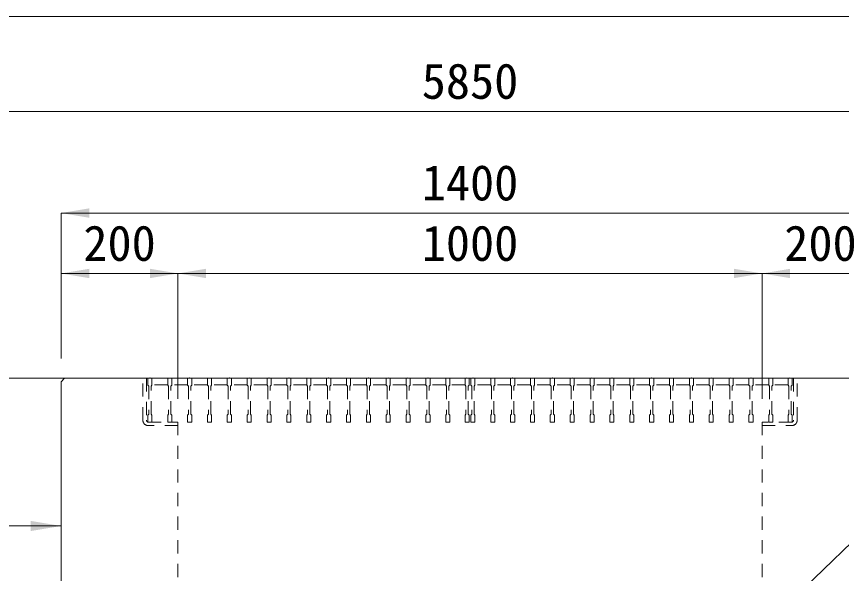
# Model space of a CAD drawing. Units: millimetres at full size, sheet at 1:30. Extents: x 47825 to 82541, y -23349 to -5561.
# Drawn here: x 76042 to 77455, y -10762 to -9808 of the extents above; entities that cross this region are included whole.
import ezdxf
from ezdxf.enums import TextEntityAlignment as Align

# ---------------------------------------------------------------- set-up
doc = ezdxf.new("R2010")
doc.units = ezdxf.units.MM
doc.header["$LTSCALE"] = 30
doc.linetypes.add('USER1', pattern=[1.35, 0.75, -0.6])
for name, color, linetype, lineweight in [('AG', 7, 'USER1', 9), ('L', 6, 'USER1', 9), ('ハッチング', 7, 'Continuous', 5), ('寸法線', 7, 'Continuous', 9), ('本体', 2, 'USER1', 13)]:
    doc.layers.add(name, color=color, linetype=linetype, lineweight=lineweight)
doc.styles.add('ＭＳ ゴシック', font='')
doc.styles.get('ＭＳ ゴシック').set_extended_font_data('MS Gothic')

# ---------------------------------------------------------------- blocks, each defined once
blk = doc.blocks.new('filled_arrow')
at = {"color": 0, "linetype": 'Continuous', "lineweight": -2}
blk.add_solid([(7.5, 1.25), (0, 0), (7.5, -1.25)], dxfattribs=at)

msp = doc.modelspace()

# ---------------------------------------------------------------- linework, layer by layer
at = {"layer": 'AG'}
for p, q in [((76273.19, -10427.66), (77370.19, -10427.66)), ((76301.19, -10438.98), (76274.19, -10438.98)), ((76335.19, -10438.98), (76308.19, -10438.98)), ((76369.19, -10438.98), (76342.19, -10438.98)), ((76403.19, -10438.98), (76376.19, -10438.98)), ((76437.19, -10438.98), (76410.19, -10438.98)), ((76471.19, -10438.98), (76444.19, -10438.98)), ((76505.19, -10438.98), (76478.19, -10438.98)), ((76539.19, -10438.98), (76512.19, -10438.98)), ((76573.19, -10438.98), (76546.19, -10438.98)), ((76607.19, -10438.98), (76580.19, -10438.98)), ((76641.19, -10438.98), (76614.19, -10438.98)), ((76675.19, -10438.98), (76648.19, -10438.98)), ((76709.19, -10438.98), (76682.19, -10438.98)), ((76743.19, -10438.98), (76716.19, -10438.98)), ((76777.19, -10438.98), (76750.19, -10438.98)), ((76810.19, -10438.98), (76784.19, -10438.98)), ((76854.19, -10438.98), (76827.19, -10438.98)), ((76888.19, -10438.98), (76861.19, -10438.98)), ((76922.19, -10438.98), (76895.19, -10438.98)), ((76956.19, -10438.98), (76929.19, -10438.98)), ((76990.19, -10438.98), (76963.19, -10438.98)), ((77024.19, -10438.98), (76997.19, -10438.98)), ((77058.19, -10438.98), (77031.19, -10438.98)), ((77092.19, -10438.98), (77065.19, -10438.98)), ((77126.19, -10438.98), (77099.19, -10438.98)), ((77160.19, -10438.98), (77133.19, -10438.98)), ((77194.19, -10438.98), (77167.19, -10438.98)), ((77228.19, -10438.98), (77201.19, -10438.98)), ((77262.19, -10438.98), (77235.19, -10438.98)), ((77296.19, -10438.98), (77269.19, -10438.98)), ((77330.19, -10438.98), (77303.19, -10438.98)), ((77363.19, -10438.98), (77337.19, -10438.98))]:
    msp.add_line(p, q, dxfattribs=at)
for points in [[(76267.19, -10490.66), (76267.19, -10502.66), (76274.19, -10502.66), (76274.19, -10490.66), (76272.69, -10489.16), (76272.69, -10441.17), (76274.19, -10439.67), (76274.19, -10427.67), (76271.19, -10427.67)], [(76270.19, -10427.67), (76267.19, -10427.67), (76267.19, -10439.67), (76268.69, -10441.17), (76268.69, -10489.16), (76267.19, -10490.66)], [(76301.19, -10490.66), (76301.19, -10502.66), (76308.19, -10502.66), (76308.19, -10490.66), (76306.69, -10489.16), (76306.69, -10441.17), (76308.19, -10439.67), (76308.19, -10427.67), (76305.19, -10427.67)], [(76304.19, -10427.67), (76301.19, -10427.67), (76301.19, -10439.67), (76302.69, -10441.17), (76302.69, -10489.16), (76301.19, -10490.66)], [(76335.19, -10490.66), (76335.19, -10502.66), (76342.19, -10502.66), (76342.19, -10490.66), (76340.69, -10489.16), (76340.69, -10441.17), (76342.19, -10439.67), (76342.19, -10427.67), (76339.19, -10427.67)], [(76338.19, -10427.67), (76335.19, -10427.67), (76335.19, -10439.67), (76336.69, -10441.17), (76336.69, -10489.16), (76335.19, -10490.66)], [(76369.19, -10490.66), (76369.19, -10502.66), (76376.19, -10502.66), (76376.19, -10490.66), (76374.69, -10489.16), (76374.69, -10441.17), (76376.19, -10439.67), (76376.19, -10427.67), (76373.19, -10427.67)], [(76372.19, -10427.67), (76369.19, -10427.67), (76369.19, -10439.67), (76370.69, -10441.17), (76370.69, -10489.16), (76369.19, -10490.66)], [(76403.19, -10490.66), (76403.19, -10502.66), (76410.19, -10502.66), (76410.19, -10490.66), (76408.69, -10489.16), (76408.69, -10441.17), (76410.19, -10439.67), (76410.19, -10427.67), (76407.19, -10427.67)], [(76406.19, -10427.67), (76403.19, -10427.67), (76403.19, -10439.67), (76404.69, -10441.17), (76404.69, -10489.16), (76403.19, -10490.66)], [(76437.19, -10490.66), (76437.19, -10502.66), (76444.19, -10502.66), (76444.19, -10490.66), (76442.69, -10489.16), (76442.69, -10441.17), (76444.19, -10439.67), (76444.19, -10427.67), (76441.19, -10427.67)], [(76440.19, -10427.67), (76437.19, -10427.67), (76437.19, -10439.67), (76438.69, -10441.17), (76438.69, -10489.16), (76437.19, -10490.66)], [(76471.19, -10490.66), (76471.19, -10502.66), (76478.19, -10502.66), (76478.19, -10490.66), (76476.69, -10489.16), (76476.69, -10441.17), (76478.19, -10439.67), (76478.19, -10427.67), (76475.19, -10427.67)], [(76474.19, -10427.67), (76471.19, -10427.67), (76471.19, -10439.67), (76472.69, -10441.17), (76472.69, -10489.16), (76471.19, -10490.66)], [(76505.19, -10490.66), (76505.19, -10502.66), (76512.19, -10502.66), (76512.19, -10490.66), (76510.69, -10489.16), (76510.69, -10441.17), (76512.19, -10439.67), (76512.19, -10427.67), (76509.19, -10427.67)], [(76508.19, -10427.67), (76505.19, -10427.67), (76505.19, -10439.67), (76506.69, -10441.17), (76506.69, -10489.16), (76505.19, -10490.66)], [(76539.19, -10490.66), (76539.19, -10502.66), (76546.19, -10502.66), (76546.19, -10490.66), (76544.69, -10489.16), (76544.69, -10441.17), (76546.19, -10439.67), (76546.19, -10427.67), (76543.19, -10427.67)], [(76542.19, -10427.67), (76539.19, -10427.67), (76539.19, -10439.67), (76540.69, -10441.17), (76540.69, -10489.16), (76539.19, -10490.66)], [(76573.19, -10490.66), (76573.19, -10502.66), (76580.19, -10502.66), (76580.19, -10490.66), (76578.69, -10489.16), (76578.69, -10441.17), (76580.19, -10439.67), (76580.19, -10427.67), (76577.19, -10427.67)], [(76576.19, -10427.67), (76573.19, -10427.67), (76573.19, -10439.67), (76574.69, -10441.17), (76574.69, -10489.16), (76573.19, -10490.66)], [(76607.19, -10490.66), (76607.19, -10502.66), (76614.19, -10502.66), (76614.19, -10490.66), (76612.69, -10489.16), (76612.69, -10441.17), (76614.19, -10439.67), (76614.19, -10427.67), (76611.19, -10427.67)], [(76610.19, -10427.67), (76607.19, -10427.67), (76607.19, -10439.67), (76608.69, -10441.17), (76608.69, -10489.16), (76607.19, -10490.66)], [(76641.19, -10490.66), (76641.19, -10502.66), (76648.19, -10502.66), (76648.19, -10490.66), (76646.69, -10489.16), (76646.69, -10441.17), (76648.19, -10439.67), (76648.19, -10427.67), (76645.19, -10427.67)], [(76644.19, -10427.67), (76641.19, -10427.67), (76641.19, -10439.67), (76642.69, -10441.17), (76642.69, -10489.16), (76641.19, -10490.66)], [(76675.19, -10490.66), (76675.19, -10502.66), (76682.19, -10502.66), (76682.19, -10490.66), (76680.69, -10489.16), (76680.69, -10441.17), (76682.19, -10439.67), (76682.19, -10427.67), (76679.19, -10427.67)], [(76678.19, -10427.67), (76675.19, -10427.67), (76675.19, -10439.67), (76676.69, -10441.17), (76676.69, -10489.16), (76675.19, -10490.66)], [(76709.19, -10490.66), (76709.19, -10502.66), (76716.19, -10502.66), (76716.19, -10490.66), (76714.69, -10489.16), (76714.69, -10441.17), (76716.19, -10439.67), (76716.19, -10427.67), (76713.19, -10427.67)], [(76712.19, -10427.67), (76709.19, -10427.67), (76709.19, -10439.67), (76710.69, -10441.17), (76710.69, -10489.16), (76709.19, -10490.66)], [(76743.19, -10490.66), (76743.19, -10502.66), (76750.19, -10502.66), (76750.19, -10490.66), (76748.69, -10489.16), (76748.69, -10441.17), (76750.19, -10439.67), (76750.19, -10427.67), (76747.19, -10427.67)], [(76746.19, -10427.67), (76743.19, -10427.67), (76743.19, -10439.67), (76744.69, -10441.17), (76744.69, -10489.16), (76743.19, -10490.66)], [(76777.19, -10490.66), (76777.19, -10502.66), (76784.19, -10502.66), (76784.19, -10490.66), (76782.69, -10489.16), (76782.69, -10441.17), (76784.19, -10439.67), (76784.19, -10427.67), (76781.19, -10427.67)], [(76780.19, -10427.67), (76777.19, -10427.67), (76777.19, -10439.67), (76778.69, -10441.17), (76778.69, -10489.16), (76777.19, -10490.66)], [(76810.19, -10490.66), (76810.19, -10502.66), (76817.19, -10502.66), (76817.19, -10490.66), (76815.69, -10489.16), (76815.69, -10441.17), (76817.19, -10439.67), (76817.19, -10427.67), (76814.19, -10427.67)], [(76813.19, -10427.67), (76810.19, -10427.67), (76810.19, -10439.67), (76811.69, -10441.17), (76811.69, -10489.16), (76810.19, -10490.66)], [(76820.19, -10490.66), (76820.19, -10502.66), (76827.19, -10502.66), (76827.19, -10490.66), (76825.69, -10489.16), (76825.69, -10441.17), (76827.19, -10439.67), (76827.19, -10427.67), (76824.19, -10427.67)], [(76823.19, -10427.67), (76820.19, -10427.67), (76820.19, -10439.67), (76821.69, -10441.17), (76821.69, -10489.16), (76820.19, -10490.66)], [(76854.19, -10490.66), (76854.19, -10502.66), (76861.19, -10502.66), (76861.19, -10490.66), (76859.69, -10489.16), (76859.69, -10441.17), (76861.19, -10439.67), (76861.19, -10427.67), (76858.19, -10427.67)], [(76857.19, -10427.67), (76854.19, -10427.67), (76854.19, -10439.67), (76855.69, -10441.17), (76855.69, -10489.16), (76854.19, -10490.66)], [(76888.19, -10490.66), (76888.19, -10502.66), (76895.19, -10502.66), (76895.19, -10490.66), (76893.69, -10489.16), (76893.69, -10441.17), (76895.19, -10439.67), (76895.19, -10427.67), (76892.19, -10427.67)], [(76891.19, -10427.67), (76888.19, -10427.67), (76888.19, -10439.67), (76889.69, -10441.17), (76889.69, -10489.16), (76888.19, -10490.66)], [(76922.19, -10490.66), (76922.19, -10502.66), (76929.19, -10502.66), (76929.19, -10490.66), (76927.69, -10489.16), (76927.69, -10441.17), (76929.19, -10439.67), (76929.19, -10427.67), (76926.19, -10427.67)], [(76925.19, -10427.67), (76922.19, -10427.67), (76922.19, -10439.67), (76923.69, -10441.17), (76923.69, -10489.16), (76922.19, -10490.66)], [(76956.19, -10490.66), (76956.19, -10502.66), (76963.19, -10502.66), (76963.19, -10490.66), (76961.69, -10489.16), (76961.69, -10441.17), (76963.19, -10439.67), (76963.19, -10427.67), (76960.19, -10427.67)], [(76959.19, -10427.67), (76956.19, -10427.67), (76956.19, -10439.67), (76957.69, -10441.17), (76957.69, -10489.16), (76956.19, -10490.66)], [(76990.19, -10490.66), (76990.19, -10502.66), (76997.19, -10502.66), (76997.19, -10490.66), (76995.69, -10489.16), (76995.69, -10441.17), (76997.19, -10439.67), (76997.19, -10427.67), (76994.19, -10427.67)], [(76993.19, -10427.67), (76990.19, -10427.67), (76990.19, -10439.67), (76991.69, -10441.17), (76991.69, -10489.16), (76990.19, -10490.66)], [(77024.19, -10490.66), (77024.19, -10502.66), (77031.19, -10502.66), (77031.19, -10490.66), (77029.69, -10489.16), (77029.69, -10441.17), (77031.19, -10439.67), (77031.19, -10427.67), (77028.19, -10427.67)], [(77027.19, -10427.67), (77024.19, -10427.67), (77024.19, -10439.67), (77025.69, -10441.17), (77025.69, -10489.16), (77024.19, -10490.66)], [(77058.19, -10490.66), (77058.19, -10502.66), (77065.19, -10502.66), (77065.19, -10490.66), (77063.69, -10489.16), (77063.69, -10441.17), (77065.19, -10439.67), (77065.19, -10427.67), (77062.19, -10427.67)], [(77061.19, -10427.67), (77058.19, -10427.67), (77058.19, -10439.67), (77059.69, -10441.17), (77059.69, -10489.16), (77058.19, -10490.66)], [(77092.19, -10490.66), (77092.19, -10502.66), (77099.19, -10502.66), (77099.19, -10490.66), (77097.69, -10489.16), (77097.69, -10441.17), (77099.19, -10439.67), (77099.19, -10427.67), (77096.19, -10427.67)], [(77095.19, -10427.67), (77092.19, -10427.67), (77092.19, -10439.67), (77093.69, -10441.17), (77093.69, -10489.16), (77092.19, -10490.66)], [(77126.19, -10490.66), (77126.19, -10502.66), (77133.19, -10502.66), (77133.19, -10490.66), (77131.69, -10489.16), (77131.69, -10441.17), (77133.19, -10439.67), (77133.19, -10427.67), (77130.19, -10427.67)], [(77129.19, -10427.67), (77126.19, -10427.67), (77126.19, -10439.67), (77127.69, -10441.17), (77127.69, -10489.16), (77126.19, -10490.66)], [(77160.19, -10490.66), (77160.19, -10502.66), (77167.19, -10502.66), (77167.19, -10490.66), (77165.69, -10489.16), (77165.69, -10441.17), (77167.19, -10439.67), (77167.19, -10427.67), (77164.19, -10427.67)], [(77163.19, -10427.67), (77160.19, -10427.67), (77160.19, -10439.67), (77161.69, -10441.17), (77161.69, -10489.16), (77160.19, -10490.66)], [(77194.19, -10490.66), (77194.19, -10502.66), (77201.19, -10502.66), (77201.19, -10490.66), (77199.69, -10489.16), (77199.69, -10441.17), (77201.19, -10439.67), (77201.19, -10427.67), (77198.19, -10427.67)], [(77197.19, -10427.67), (77194.19, -10427.67), (77194.19, -10439.67), (77195.69, -10441.17), (77195.69, -10489.16), (77194.19, -10490.66)], [(77228.19, -10490.66), (77228.19, -10502.66), (77235.19, -10502.66), (77235.19, -10490.66), (77233.69, -10489.16), (77233.69, -10441.17), (77235.19, -10439.67), (77235.19, -10427.67), (77232.19, -10427.67)], [(77231.19, -10427.67), (77228.19, -10427.67), (77228.19, -10439.67), (77229.69, -10441.17), (77229.69, -10489.16), (77228.19, -10490.66)], [(77262.19, -10490.66), (77262.19, -10502.66), (77269.19, -10502.66), (77269.19, -10490.66), (77267.69, -10489.16), (77267.69, -10441.17), (77269.19, -10439.67), (77269.19, -10427.67), (77266.19, -10427.67)], [(77265.19, -10427.67), (77262.19, -10427.67), (77262.19, -10439.67), (77263.69, -10441.17), (77263.69, -10489.16), (77262.19, -10490.66)], [(77296.19, -10490.66), (77296.19, -10502.66), (77303.19, -10502.66), (77303.19, -10490.66), (77301.69, -10489.16), (77301.69, -10441.17), (77303.19, -10439.67), (77303.19, -10427.67), (77300.19, -10427.67)], [(77299.19, -10427.67), (77296.19, -10427.67), (77296.19, -10439.67), (77297.69, -10441.17), (77297.69, -10489.16), (77296.19, -10490.66)], [(77330.19, -10490.66), (77330.19, -10502.66), (77337.19, -10502.66), (77337.19, -10490.66), (77335.69, -10489.16), (77335.69, -10441.17), (77337.19, -10439.67), (77337.19, -10427.67), (77334.19, -10427.67)], [(77333.19, -10427.67), (77330.19, -10427.67), (77330.19, -10439.67), (77331.69, -10441.17), (77331.69, -10489.16), (77330.19, -10490.66)], [(77363.19, -10490.66), (77363.19, -10502.66), (77370.19, -10502.66), (77370.19, -10490.66), (77368.69, -10489.16), (77368.69, -10441.17), (77370.19, -10439.67), (77370.19, -10427.67), (77367.19, -10427.67)], [(77366.19, -10427.67), (77363.19, -10427.67), (77363.19, -10439.67), (77364.69, -10441.17), (77364.69, -10489.16), (77363.19, -10490.66)]]:
    msp.add_lwpolyline(points, dxfattribs=at)
for centre in [(76270.69, -10427.67), (76304.69, -10427.67), (76338.69, -10427.67), (76372.69, -10427.67), (76406.69, -10427.67), (76440.69, -10427.67), (76474.69, -10427.67), (76508.69, -10427.67), (76542.69, -10427.67), (76576.69, -10427.67), (76610.69, -10427.67), (76644.69, -10427.67), (76678.69, -10427.67), (76712.69, -10427.67), (76746.69, -10427.67), (76780.69, -10427.67), (76813.69, -10427.67), (76823.69, -10427.67), (76857.69, -10427.67), (76891.69, -10427.67), (76925.69, -10427.67), (76959.69, -10427.67), (76993.69, -10427.67), (77027.69, -10427.67), (77061.69, -10427.67), (77095.69, -10427.67), (77129.69, -10427.67), (77163.69, -10427.67), (77197.69, -10427.67), (77231.69, -10427.67), (77265.69, -10427.67), (77299.69, -10427.67), (77333.69, -10427.67), (77366.69, -10427.67)]:
    msp.add_arc(centre, 0.5, 0, 180, dxfattribs=at)
at = {"layer": 'L'}
for p, q in [((76258.69, -10427.66), (76264.69, -10427.66)), ((76258.69, -10499.66), (76258.69, -10427.66)), ((76264.69, -10427.66), (76264.69, -10499.66)), ((77378.69, -10427.66), (77372.69, -10427.66)), ((77372.69, -10427.66), (77372.69, -10499.66)), ((77378.69, -10499.66), (77378.69, -10427.66)), ((76267.69, -10502.66), (76318.69, -10502.66)), ((76318.69, -10502.66), (76318.69, -10508.66)), ((77369.69, -10502.66), (77318.69, -10502.66)), ((77318.69, -10502.66), (77318.69, -10508.66)), ((76318.69, -10508.66), (76267.69, -10508.66)), ((77318.69, -10508.66), (77369.69, -10508.66))]:
    msp.add_line(p, q, dxfattribs=at)
for centre, radius, start, end in [((76267.69, -10499.66), 9, 180, 270), ((76267.69, -10499.66), 3, 180, 270), ((77369.69, -10499.66), 3, 270, 0), ((77369.69, -10499.66), 9, 270, 0)]:
    msp.add_arc(centre, radius, start, end, dxfattribs=at)
at = {"layer": 'ハッチング', "lineweight": 20}
msp.add_line((73543.68, -10427.66), (80093.69, -10427.66), dxfattribs=at)
at = {"layer": '寸法線'}
for p, q in [((73543.68, -9807.96), (80093.69, -9807.96)), ((73893.68, -9970.58), (79743.69, -9970.58)), ((76118.69, -10144.66), (77518.69, -10144.66)), ((76118.69, -10393.66), (76118.69, -10144.66)), ((76118.69, -10248.13), (76318.69, -10248.13)), ((76118.69, -10393.66), (76118.69, -10248.13)), ((76318.69, -10462.66), (76318.69, -10248.13)), ((76318.69, -10248.13), (77318.69, -10248.13)), ((76318.69, -10462.66), (76318.69, -10248.13)), ((77318.69, -10462.66), (77318.69, -10248.13)), ((77518.69, -10248.13), (77318.69, -10248.13)), ((77318.69, -10462.66), (77318.69, -10248.13))]:
    msp.add_line(p, q, dxfattribs=at)
for points in [[(77068.69, -11098.07), (77827.45, -10365.6), (78571.11, -10365.6)], [(76118.69, -10680.66), (75824.52, -10680.66), (75441.23, -10680.66)]]:
    msp.add_lwpolyline(points, dxfattribs=at)
at = {"layer": '本体', "linetype": 'Continuous'}
for p, q in [((76118.69, -10433.66), (76124.69, -10427.66)), ((76118.69, -10433.66), (76118.69, -10927.66)), ((76124.69, -10427.66), (77512.69, -10427.66))]:
    msp.add_line(p, q, dxfattribs=at)
at = {"layer": '本体', "lineweight": 9}
for p, q in [((76318.69, -10502.66), (76318.69, -10947.66)), ((77318.69, -10502.66), (77318.69, -10947.66))]:
    msp.add_line(p, q, dxfattribs=at)

# ---------------------------------------------------------------- block references
at = {"layer": '寸法線', "xscale": 6.4, "yscale": 6.4}
for p in [(76118.69, -10144.66), (76118.69, -10248.13), (76318.69, -10248.13), (77318.69, -10248.13)]:
    msp.add_blockref('filled_arrow', p, dxfattribs=at)
at = {"layer": '寸法線', "rotation": 180}
for p, xscale, yscale in [((76318.69, -10248.13), 6.4, 6.4), ((77318.69, -10248.13), 6.4, 6.4), ((76118.69, -10680.66), 6.93, 6.93)]:
    msp.add_blockref('filled_arrow', p, dxfattribs=dict(at, xscale=xscale, yscale=yscale))

# ---------------------------------------------------------------- texts
at = {"layer": '寸法線', "style": 'ＭＳ ゴシック'}
for s, p in [('5850', (76818.69, -9918.58)), ('1400', (76818.69, -10092.66)), ('200', (76218.69, -10196.13)), ('1000', (76818.69, -10196.13)), ('200', (77418.69, -10196.13))]:
    msp.add_text(s, height=60.76, dxfattribs=at).set_placement(p, align=Align.MIDDLE_CENTER)

doc.saveas('drawing.dxf')
